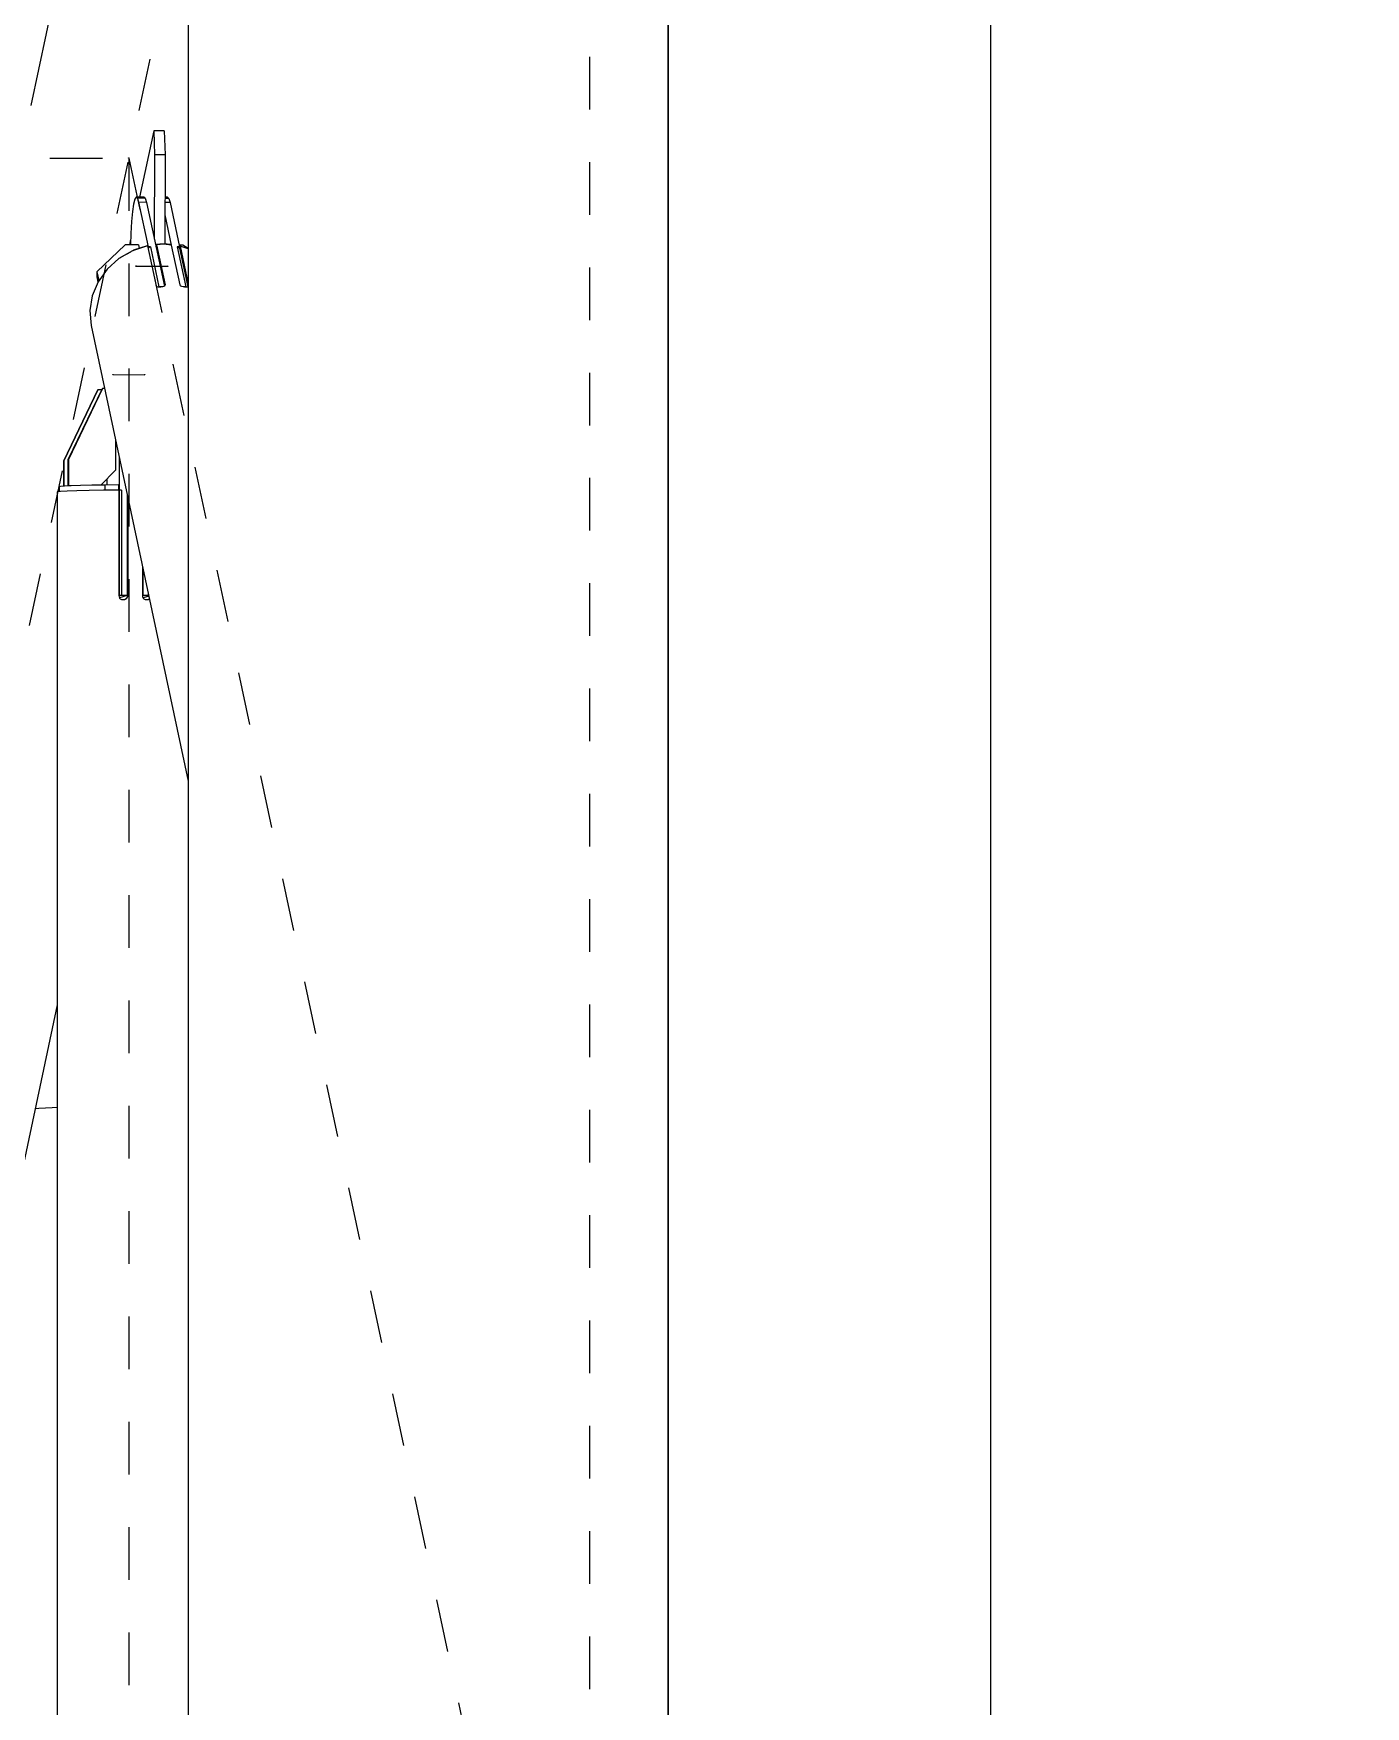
# Model space of a CAD drawing. Header units: millimetres. Extents: x 149919 to 150445, y 136651 to 136866.
# Drawn here: x 150264.457 to 150266.988, y 136767.934 to 136771.112 of the extents above; entities that cross this region are included whole.
import ezdxf

# ---------------------------------------------------------------- set-up
doc = ezdxf.new("R2010")
doc.units = ezdxf.units.MM
doc.header["$LTSCALE"] = 0.25
doc.linetypes.add('CENTER', pattern=[50.8, 31.75, -6.35, 6.35, -6.35])
doc.linetypes.add('XKITLINE00', pattern=[0])
doc.layers.add('Wall', color=7, linetype='Continuous')

# ---------------------------------------------------------------- blocks, each defined once
blk = doc.blocks.new('çatıı')
at = {"color": 8, "linetype": 'CENTER'}
for p, q in [((12370, 12689.51), (12370, 11020.27)), ((12370, 12460.27), (12196.44, 11647.05)), ((11927.5, 12050.27), (12282.5, 12050.27)), ((12282.5, 12050.27), (12282.5, 11230.27)), ((12282.5, 12050.27), (12370, 11640.27)), ((12283.89, 12029.74), (12289.87, 12029.72)), ((12279.51, 12009.13), (12285.48, 12009.12))]:
    blk.add_line(p, q, dxfattribs=at)
at = {"color": 8, "linetype": 'XKITLINE00'}
for p, q in [((12446.2, 12689.51), (12446.2, 11020.27)), ((12293.8, 12255.76), (12293.8, 11678.81)), ((12293.8, 12200.34), (12263.9, 12060.27)), ((12287.23, 12055.42), (12284.55, 12042.83)), ((12289.22, 12055.41), (12287.23, 12055.42)), ((12287.23, 12055.42), (12287.39, 12050.85)), ((12289.22, 12055.41), (12289.38, 12050.85)), ((12287.39, 12050.85), (12287.34, 12034.89)), ((12289.38, 12050.85), (12287.39, 12050.85)), ((12289.38, 12050.85), (12289.33, 12033.9)), ((12283.65, 12042.46), (12283.42, 12041.54)), ((12283.89, 12042.83), (12283.65, 12042.46)), ((12285.38, 12042.83), (12283.89, 12042.83)), ((12284.13, 12042.63), (12283.89, 12042.83)), ((12285.62, 12042.62), (12284.13, 12042.63)), ((12284.13, 12042.63), (12284.36, 12041.86)), ((12285.62, 12042.62), (12285.38, 12042.83)), ((12285.62, 12042.62), (12285.85, 12041.85)), ((12289.86, 12042.82), (12289.35, 12042.82)), ((12290.11, 12042.61), (12289.35, 12042.61)), ((12290.11, 12042.61), (12289.86, 12042.82)), ((12290.11, 12042.61), (12290.34, 12041.84)), ((12283.21, 12040.1), (12283.03, 12038.21)), ((12283.42, 12041.54), (12283.21, 12040.1)), ((12285.85, 12041.85), (12284.36, 12041.86)), ((12284.36, 12041.86), (12286.17, 12033.4)), ((12285.85, 12041.85), (12289.25, 12025.95)), ((12290.34, 12041.84), (12289.35, 12041.85)), ((12289.35, 12039.49), (12290.57, 12033.75)), ((12290.34, 12041.84), (12292.14, 12033.38)), ((12283.03, 12038.21), (12282.89, 12035.95)), ((12281.82, 12033.77), (12276.44, 12028.66)), ((12284.31, 12033.76), (12281.82, 12033.77)), ((12282.84, 12034.81), (12282.62, 12033.77)), ((12282.89, 12035.95), (12282.8, 12033.77)), ((12286.07, 12033.57), (12283.23, 12032.66)), ((12285.98, 12033.57), (12283.39, 12032.75)), ((12284.31, 12033.76), (12284.46, 12033.09)), ((12285.98, 12033.57), (12285.98, 12033.54)), ((12286.07, 12033.57), (12287.69, 12025.98)), ((12286.62, 12033.4), (12286.16, 12033.16)), ((12286.17, 12033.4), (12286.16, 12033.17)), ((12286.62, 12033.4), (12286.17, 12033.4)), ((12286.62, 12033.4), (12288.23, 12025.81)), ((12287.68, 12033.84), (12287.66, 12033.38)), ((12288.38, 12033.89), (12287.68, 12033.84)), ((12287.68, 12033.84), (12287.76, 12033.46)), ((12287.76, 12033.46), (12287.74, 12033)), ((12287.77, 12033.76), (12287.75, 12033.2)), ((12287.75, 12033.2), (12289.29, 12025.98)), ((12289.17, 12033.9), (12287.77, 12033.76)), ((12287.77, 12033.76), (12289.39, 12026.17)), ((12289.08, 12033.91), (12288.38, 12033.89)), ((12288.38, 12033.89), (12288.39, 12033.82)), ((12289.78, 12033.89), (12289.08, 12033.91)), ((12290.56, 12033.75), (12289.17, 12033.9)), ((12290.47, 12033.84), (12289.78, 12033.89)), ((12289.78, 12033.89), (12289.79, 12033.83)), ((12290.47, 12033.84), (12290.49, 12033.76)), ((12290.56, 12033.75), (12292.18, 12026.16)), ((12291.69, 12033.38), (12293.31, 12025.8)), ((12292.14, 12033.38), (12291.69, 12033.38)), ((12292.13, 12033.14), (12291.69, 12033.38)), ((12292.78, 12033.74), (12292.06, 12033.75)), ((12292.14, 12033.38), (12292.13, 12033.14)), ((12292.13, 12033.14), (12293.7, 12025.79)), ((12292.15, 12033.56), (12292.15, 12033.38)), ((12292.25, 12033.53), (12292.15, 12033.56)), ((12292.15, 12033.56), (12292.23, 12033.18)), ((12292.23, 12033.18), (12292.22, 12032.75)), ((12292.25, 12033.56), (12292.23, 12032.97)), ((12292.23, 12032.97), (12293.75, 12025.81)), ((12292.25, 12033.56), (12293.8, 12026.3)), ((12293.8, 12033.04), (12292.25, 12033.56)), ((12293.8, 12033.06), (12292.78, 12033.74)), ((12280.59, 12031.16), (12278.36, 12029.17)), ((12283.23, 12032.66), (12280.59, 12031.16)), ((12281.03, 12031.45), (12280.89, 12031.33)), ((12282.8, 12032.42), (12281.03, 12031.45)), ((12283.39, 12032.75), (12283.26, 12032.67)), ((12283.39, 12032.75), (12283.4, 12032.72)), ((12276.65, 12026.78), (12275.54, 12024.11)), ((12276.44, 12028.66), (12276.41, 12027.74)), ((12276.41, 12027.74), (12276.62, 12026.72)), ((12276.44, 12028.66), (12276.8, 12026.99)), ((12278.36, 12029.17), (12276.65, 12026.78)), ((12275.54, 12024.11), (12275.09, 12021.3)), ((12287.78, 12025.9), (12287.69, 12025.98)), ((12287.89, 12025.82), (12287.78, 12025.9)), ((12288.1, 12025.77), (12287.89, 12025.82)), ((12288.34, 12025.75), (12288.1, 12025.77)), ((12288.23, 12025.81), (12288.15, 12025.77)), ((12288.89, 12025.81), (12288.23, 12025.81)), ((12288.61, 12025.76), (12288.34, 12025.75)), ((12288.87, 12025.8), (12288.61, 12025.76)), ((12289.1, 12025.87), (12288.87, 12025.8)), ((12289.27, 12025.96), (12289.1, 12025.87)), ((12289.37, 12026.06), (12289.27, 12025.96)), ((12289.39, 12026.17), (12289.37, 12026.06)), ((12292.18, 12026.16), (12292.24, 12026.06)), ((12292.38, 12025.96), (12292.24, 12026.06)), ((12292.58, 12025.86), (12292.38, 12025.96)), ((12292.83, 12025.79), (12292.58, 12025.86)), ((12293.31, 12025.8), (12292.81, 12025.8)), ((12293.09, 12025.75), (12292.83, 12025.79)), ((12293.35, 12025.74), (12293.09, 12025.75)), ((12293.41, 12025.74), (12293.31, 12025.8)), ((12293.58, 12025.76), (12293.35, 12025.74)), ((12293.75, 12025.81), (12293.58, 12025.76)), ((12293.8, 12025.86), (12293.75, 12025.81)), ((12275.09, 12021.3), (12275.32, 12018.49)), ((12275.32, 12018.49), (12293.8, 11931.93)), ((12276.53, 12006.19), (12270.06, 11992.71)), ((12276.62, 12006.22), (12270.14, 11992.74)), ((12277.42, 12006.46), (12270.94, 11992.98)), ((12277.5, 12006.48), (12271.03, 11993)), ((12276.62, 12006.22), (12276.53, 12006.19)), ((12277.3, 12006.22), (12276.62, 12006.22)), ((12277.5, 12006.48), (12277.42, 12006.46)), ((12277.88, 12006.48), (12277.5, 12006.48)), ((12279.99, 11996.6), (12279.99, 11990.98)), ((12270.14, 11992.74), (12270.06, 11992.71)), ((12270.06, 11992.71), (12270.06, 11987.95)), ((12270.14, 11992.74), (12270.14, 11987.95)), ((12271.03, 11993), (12270.94, 11992.98)), ((12270.94, 11992.98), (12270.94, 11988)), ((12271.03, 11993), (12271.03, 11988)), ((12280.67, 11993.45), (12280.67, 11987.18)), ((12279.99, 11990.98), (12277.17, 11988.15)), ((12278.35, 11989.33), (12278.35, 11988.16)), ((12269.51, 11986.94), (12268.9, 11986.86)), ((12268.9, 11986.86), (12268.9, 11672.77)), ((12269.49, 11987.9), (12269.25, 11987.83)), ((12269.25, 11987.83), (12269.25, 11986.91)), ((12270.27, 11987.97), (12269.49, 11987.9)), ((12270.77, 11987.02), (12269.51, 11986.94)), ((12271.02, 11988), (12270.27, 11987.97)), ((12272.62, 11987.08), (12270.77, 11987.02)), ((12271.03, 11988), (12271.02, 11988)), ((12271.05, 11988), (12271.03, 11988)), ((12271.57, 11988.03), (12271.05, 11988)), ((12273.33, 11988.08), (12271.57, 11988.03)), ((12274.96, 11987.13), (12272.62, 11987.08)), ((12275.48, 11988.13), (12273.33, 11988.08)), ((12277.68, 11987.17), (12274.96, 11987.13)), ((12277.92, 11988.16), (12275.48, 11988.13)), ((12280.58, 11987.19), (12277.68, 11987.17)), ((12280.55, 11988.18), (12277.92, 11988.16)), ((12277.92, 11988.16), (12277.92, 11987.17)), ((12280.55, 11988.18), (12280.55, 11987.18)), ((12280.58, 11987.19), (12280.55, 11987.18)), ((12280.58, 11987.19), (12280.58, 11967.2)), ((12280.67, 11987.18), (12280.64, 11987.18)), ((12280.64, 11987.18), (12280.64, 11967.18)), ((12281.12, 11987.18), (12280.67, 11987.18)), ((12281.12, 11987.18), (12281.12, 11967.19)), ((12282.16, 11986.44), (12282.16, 11967.19)), ((12282.24, 11986.06), (12282.24, 11967.18)), ((12282.29, 11985.81), (12282.29, 11967.2)), ((12285.08, 11972.75), (12285.08, 11967.19)), ((12285.15, 11972.44), (12285.15, 11967.18)), ((12280.58, 11967.2), (12280.65, 11966.93)), ((12280.64, 11967.18), (12280.59, 11967.17)), ((12281.12, 11967.19), (12280.64, 11967.18)), ((12280.65, 11966.93), (12280.75, 11966.7)), ((12282.16, 11967.19), (12280.72, 11966.76)), ((12280.94, 11966.51), (12280.75, 11966.7)), ((12281.18, 11966.39), (12280.94, 11966.51)), ((12282.16, 11967.19), (12281.12, 11967.19)), ((12281.44, 11966.35), (12281.18, 11966.39)), ((12281.7, 11966.39), (12281.44, 11966.35)), ((12281.7, 11966.39), (12281.65, 11966.37)), ((12281.89, 11966.49), (12281.67, 11966.38)), ((12281.94, 11966.51), (12281.7, 11966.39)), ((12282.08, 11966.68), (12281.89, 11966.49)), ((12282.13, 11966.7), (12281.94, 11966.51)), ((12282.2, 11966.92), (12282.08, 11966.68)), ((12282.25, 11966.93), (12282.13, 11966.7)), ((12282.24, 11967.18), (12282.2, 11966.92)), ((12282.25, 11966.93), (12282.2, 11966.92)), ((12282.29, 11967.2), (12282.24, 11967.18)), ((12282.29, 11967.2), (12282.25, 11966.93)), ((12285.08, 11967.19), (12285.12, 11966.93)), ((12285.15, 11967.18), (12285.09, 11967.16)), ((12285.12, 11966.93), (12285.24, 11966.69)), ((12286.19, 11967.18), (12285.15, 11967.18)), ((12286.29, 11967.07), (12285.21, 11966.75)), ((12285.24, 11966.69), (12285.43, 11966.5)), ((12285.66, 11966.38), (12285.43, 11966.5)), ((12285.92, 11966.34), (12285.66, 11966.38)), ((12286.18, 11966.38), (12285.92, 11966.34)), ((12286.18, 11966.38), (12286.13, 11966.36)), ((12286.36, 11966.48), (12286.15, 11966.37)), ((12286.41, 11966.5), (12286.18, 11966.38)), ((12286.19, 11967.55), (12286.19, 11967.18)), ((12286.27, 11967.18), (12286.19, 11967.18)), ((12286.41, 11966.53), (12286.36, 11966.48)), ((12268.9, 11889.45), (12226.71, 11691.79)), ((12265.39, 11869.76), (12264.69, 11869.73)), ((12265.39, 11869.76), (12264.69, 11869.73)), ((12267.91, 11869.88), (12265.39, 11869.76)), ((12267.91, 11869.88), (12265.39, 11869.76)), ((12268.9, 11869.95), (12267.91, 11869.88)), ((12268.9, 11869.95), (12267.91, 11869.88))]:
    blk.add_line(p, q, dxfattribs=at)
for centre in [(12282.5, 12050.27), (12282.5, 12050.27), (12282.5, 12050.27), (12283.89, 12029.74), (12289.87, 12029.72), (12279.51, 12009.13), (12285.48, 12009.12)]:
    blk.add_circle(centre, 0.05, dxfattribs=at)

msp = doc.modelspace()

# ---------------------------------------------------------------- block references
at = {"xscale": 0.009999943142843078, "yscale": 0.009999943142843078, "zscale": 0.009999943142843078}
msp.add_blockref('çatıı', (150141.8141, 136650.3731), dxfattribs=at)

# ---------------------------------------------------------------- meshes
at = {"layer": 'Wall'}
mesh = msp.add_polyface(dxfattribs=at)
corners = [(150370.6634, 136778.7344), (150370.6634, 136778.7344, 0.2), (150370.6634, 136724.5744), (150370.6634, 136724.5744, 0.2), (150265.6634, 136724.5744), (150265.6634, 136724.5744, 0.2), (150265.6634, 136792.5744), (150265.6634, 136792.5744, 0.2), (150370.6634, 136792.5744), (150370.6634, 136792.5744, 0.2), (150370.6634, 136778.7344), (150370.6634, 136778.7344, 0.2)]
mesh.append_faces([[corners[k] for k in face] for face in [(0, 1, 3, 2), (2, 3, 5, 4), (4, 5, 7, 6), (6, 7, 9, 8), (8, 9, 11, 10)]], dxfattribs={"color": 7})
mesh = msp.add_polyface(dxfattribs=at)
corners = [(150265.6634, 136738.4144), (150265.6634, 136738.4144, 0.2), (150282.1634, 136738.4144), (150282.1634, 136738.4144, 0.2), (150282.1634, 136751.2619), (150282.1634, 136751.2619, 0.2), (150283.5634, 136752.5654), (150283.5634, 136752.5654, 0.2), (150284.6621, 136754.1313), (150284.6621, 136754.1313, 0.2), (150285.4109, 136755.8913), (150285.4109, 136755.8913, 0.2), (150285.7784, 136757.7688), (150285.7784, 136757.7688, 0.2), (150285.7459, 136759.6813), (150285.7459, 136759.6813, 0.2), (150285.3184, 136761.5457), (150285.3184, 136761.5457, 0.2), (150284.5109, 136763.2801), (150284.5109, 136763.2801, 0.2), (150283.3609, 136764.8088), (150283.3609, 136764.8088, 0.2), (150282.1634, 136765.8869), (150282.1634, 136765.8869, 0.2), (150282.1634, 136778.7344), (150282.1634, 136778.7344, 0.2), (150265.6634, 136778.7344), (150265.6634, 136778.7344, 0.2)]
mesh.append_faces([[corners[k] for k in face] for face in [(0, 1, 3, 2), (2, 3, 5, 4), (4, 5, 7, 6), (6, 7, 9, 8), (8, 9, 11, 10), (10, 11, 13, 12), (12, 13, 15, 14), (14, 15, 17, 16), (16, 17, 19, 18), (18, 19, 21, 20), (20, 21, 23, 22), (22, 23, 25, 24), (24, 25, 27, 26)]], dxfattribs={"color": 7})

doc.saveas('drawing.dxf')
